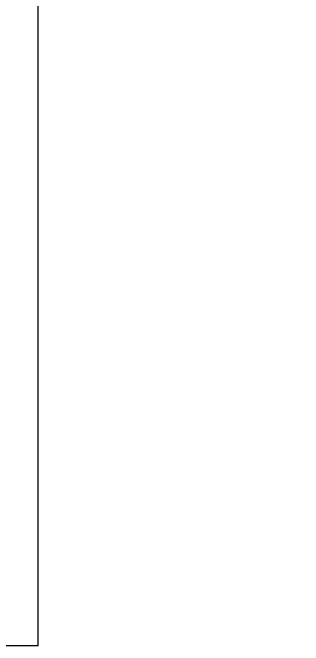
# Model space of a CAD drawing. Header units: centimetres. Extents: x -7.7 to 6.4, y -14.1 to 13.3.
# Drawn here: x -5.184 to -3.858, y -0.209 to 2.683 of the extents above; entities that cross this region are included whole.
import ezdxf

# ---------------------------------------------------------------- set-up
doc = ezdxf.new("R2010")
doc.units = ezdxf.units.CM
doc.header["$MEASUREMENT"] = 0

msp = doc.modelspace()

# ---------------------------------------------------------------- linework, layer by layer
at = {"color": 177}
msp.add_open_spline([(6.37098, 13.32706), (6.37098, 13.32706), (6.37098, -0.20922), (6.37098, -0.20922), (6.37098, -0.20922), (6.37098, -0.20922), (3.76694, -0.20922), (3.76694, -0.20922), (3.76694, -0.20922), (3.76694, -0.20922), (3.76694, 10.73597), (3.76694, 10.73597), (3.76694, 10.73597), (3.76694, 10.73597), (-5.06805, 10.73597), (-5.06805, 10.73597), (-5.06805, 10.73597), (-5.06805, 10.73597), (-5.06805, -0.20922), (-5.06805, -0.20922), (-5.06805, -0.20922), (-5.06805, -0.20922), (-7.67118, -0.20922), (-7.67118, -0.20922), (-7.67118, -0.20922), (-7.67118, -0.20922), (-7.67118, 13.32706), (-7.67118, 13.32706), (-7.67118, 13.32706), (-7.67118, 13.32706), (6.37098, 13.32706), (6.37098, 13.32706)], degree=3, knots=[0, 0, 0, 0, 0.1111111, 0.1111111, 0.1111111, 0.1111111, 0.2222222, 0.2222222, 0.2222222, 0.2222222, 0.3333333, 0.3333333, 0.3333333, 0.3333333, 0.4444444, 0.4444444, 0.4444444, 0.4444444, 0.5555556, 0.5555556, 0.5555556, 0.5555556, 0.6666667, 0.6666667, 0.6666667, 0.6666667, 0.7777778, 0.7777778, 0.7777778, 0.7777778, 1, 1, 1, 1], dxfattribs=at)
at = {"lineweight": 9}
msp.add_open_spline([(6.37098, 13.32706), (6.37098, 13.32706), (6.37098, -0.20922), (6.37098, -0.20922), (6.37098, -0.20922), (6.37098, -0.20922), (3.76694, -0.20922), (3.76694, -0.20922), (3.76694, -0.20922), (3.76694, -0.20922), (3.76694, 10.73597), (3.76694, 10.73597), (3.76694, 10.73597), (3.76694, 10.73597), (-5.06805, 10.73597), (-5.06805, 10.73597), (-5.06805, 10.73597), (-5.06805, 10.73597), (-5.06805, -0.20922), (-5.06805, -0.20922), (-5.06805, -0.20922), (-5.06805, -0.20922), (-7.67118, -0.20922), (-7.67118, -0.20922), (-7.67118, -0.20922), (-7.67118, -0.20922), (-7.67118, 13.32706), (-7.67118, 13.32706), (-7.67118, 13.32706), (-7.67118, 13.32706), (6.37098, 13.32706), (6.37098, 13.32706)], degree=3, knots=[0, 0, 0, 0, 0.1111111, 0.1111111, 0.1111111, 0.1111111, 0.2222222, 0.2222222, 0.2222222, 0.2222222, 0.3333333, 0.3333333, 0.3333333, 0.3333333, 0.4444444, 0.4444444, 0.4444444, 0.4444444, 0.5555556, 0.5555556, 0.5555556, 0.5555556, 0.6666667, 0.6666667, 0.6666667, 0.6666667, 0.7777778, 0.7777778, 0.7777778, 0.7777778, 1, 1, 1, 1], dxfattribs=at)

doc.saveas('drawing.dxf')
